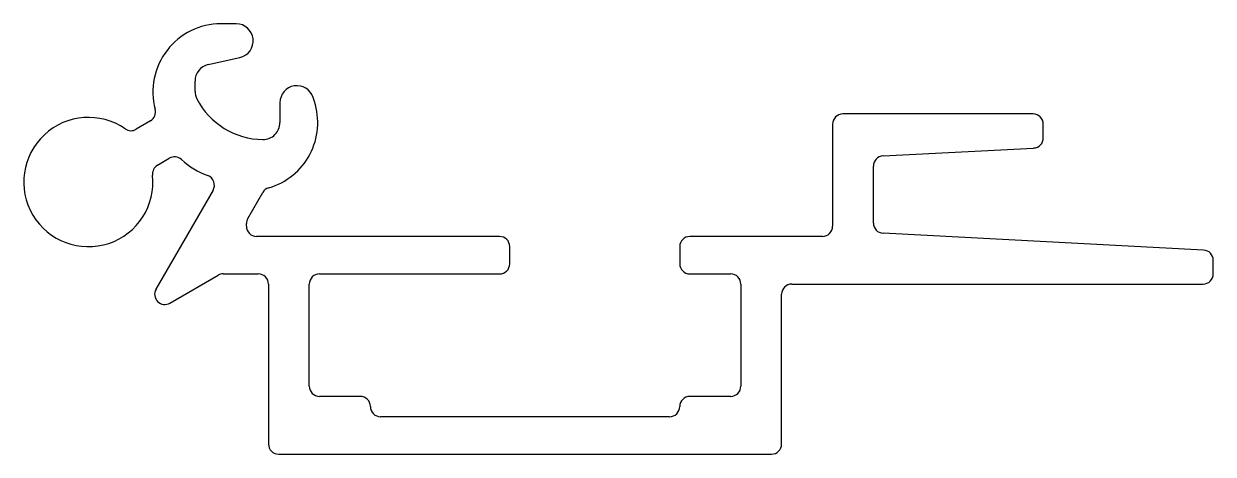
# Model space of a CAD drawing. Extents: x 2524.5 to 2559.5, y 1174.3 to 1186.9.
import ezdxf

# ---------------------------------------------------------------- set-up
doc = ezdxf.new("R2010")
doc.units = 0
doc.layers.get('0').update_dxf_attribs({"linetype": 'CONTINUOUS'})

msp = doc.modelspace()

# ---------------------------------------------------------------- linework, layer by layer
for p, q in [((2530.707, 1186.936), (2530.257, 1186.936)), ((2529.885, 1185.739), (2530.817, 1185.949)), ((2529.495, 1184.959), (2529.495, 1185.251)), ((2533.009, 1184.654), (2532.97, 1184.773)), ((2531.995, 1184.618), (2531.995, 1184.036)), ((2528.187, 1184.088), (2527.763, 1183.837)), ((2554.157, 1184.286), (2548.557, 1184.286)), ((2548.257, 1183.986), (2548.257, 1180.986)), ((2554.457, 1183.586), (2554.457, 1183.986)), ((2549.741, 1183.054), (2554.172, 1183.286)), ((2528.391, 1182.779), (2528.738, 1182.985)), ((2549.457, 1181.08), (2549.457, 1182.755)), ((2530.025, 1182.044), (2528.347, 1179.136)), ((2531.047, 1181.214), (2531.488, 1181.978)), ((2531.007, 1180.986), (2531.007, 1181.064)), ((2538.457, 1180.686), (2531.307, 1180.686)), ((2547.957, 1180.686), (2544.057, 1180.686)), ((2559.172, 1180.286), (2549.741, 1180.781)), ((2538.757, 1179.886), (2538.757, 1180.386)), ((2543.757, 1180.386), (2543.757, 1179.886)), ((2559.457, 1179.586), (2559.457, 1179.987)), ((2528.757, 1178.727), (2530.176, 1179.546)), ((2530.326, 1179.586), (2531.357, 1179.586)), ((2533.157, 1179.586), (2538.457, 1179.586)), ((2544.057, 1179.586), (2545.257, 1179.586)), ((2531.657, 1179.286), (2531.657, 1174.586)), ((2532.857, 1176.286), (2532.857, 1179.286)), ((2545.557, 1179.286), (2545.557, 1176.286)), ((2547.057, 1179.286), (2559.157, 1179.286)), ((2546.757, 1174.586), (2546.757, 1178.986)), ((2534.357, 1175.986), (2533.157, 1175.986)), ((2545.257, 1175.986), (2544.057, 1175.986)), ((2543.457, 1175.386), (2534.957, 1175.386)), ((2531.957, 1174.286), (2546.457, 1174.286))]:
    msp.add_line(p, q)
for centre, radius, start, end in [((2530.257, 1184.936), 2, 90, 194.8673), ((2530.707, 1186.436), 0.5, 282.7, 90), ((2529.995, 1185.251), 0.5, 102.7, 180), ((2532.495, 1184.618), 0.5, 18, 180), ((2529.995, 1184.959), 0.5, 180, 207.2078), ((2528.034, 1184.346), 0.3, 300.7, 14.8673), ((2531.507, 1185.736), 2.2, 207.2078, 269.5988), ((2531.107, 1184.036), 2, 286.196, 18), ((2526.357, 1182.286), 1.9, 55.2763, 6.1237), ((2548.557, 1183.986), 0.3, 90, 180), ((2554.157, 1183.986), 0.3, 0, 90), ((2527.61, 1184.095), 0.3, 235.2763, 300.7), ((2531.495, 1184.036), 0.5, 269.5988, 360), ((2554.157, 1183.586), 0.3, 273, 0), ((2528.892, 1182.727), 0.3, 47.2432, 120.7), ((2549.757, 1182.755), 0.3, 93, 180), ((2528.544, 1182.521), 0.3, 120.7, 186.1237), ((2530.657, 1184.636), 2.3, 227.2432, 249.9589), ((2529.766, 1182.194), 0.3, 330, 69.9589), ((2531.748, 1181.828), 0.3, 106.196, 150), ((2531.307, 1181.064), 0.3, 150, 180), ((2531.307, 1180.986), 0.3, 180, 270), ((2547.957, 1180.986), 0.3, 270, 360), ((2549.757, 1181.08), 0.3, 180, 267), ((2538.457, 1180.386), 0.3, 0, 90), ((2544.057, 1180.386), 0.3, 90, 180), ((2559.157, 1179.987), 0.3, 0, 87), ((2538.457, 1179.886), 0.3, 270, 360), ((2544.057, 1179.886), 0.3, 180, 270), ((2530.326, 1179.286), 0.3, 90, 120), ((2531.357, 1179.286), 0.3, 0, 90), ((2533.157, 1179.286), 0.3, 90, 180), ((2545.257, 1179.286), 0.3, 0, 90), ((2559.157, 1179.586), 0.3, 270, 360), ((2547.057, 1178.986), 0.3, 90, 180), ((2528.607, 1178.986), 0.3, 150, 300), ((2533.157, 1176.286), 0.3, 180, 270), ((2545.257, 1176.286), 0.3, 270, 360), ((2534.357, 1175.686), 0.3, 0.0001, 90), ((2534.957, 1175.686), 0.3, 179.9999, 270), ((2543.457, 1175.686), 0.3, 270, 360), ((2544.057, 1175.686), 0.3, 90, 180), ((2531.957, 1174.586), 0.3, 180, 270), ((2546.457, 1174.586), 0.3, 270, 360)]:
    msp.add_arc(centre, radius, start, end)

doc.saveas('drawing.dxf')
